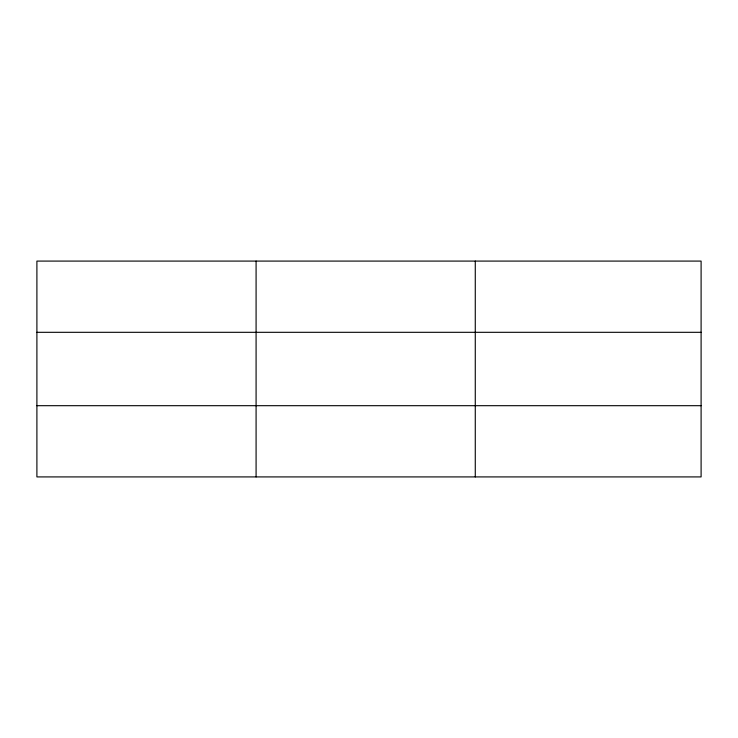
<?xml version="1.0" encoding="UTF-8"?>
<svg xmlns="http://www.w3.org/2000/svg" width="738" height="738" viewBox="0 0 738 738"><rect width="100%" height="100%" fill="white"/><g stroke="black" fill="none" stroke-linecap="round" stroke-linejoin="round"><path stroke-width="1.11" d="M256.086 476.914L256.086 261.086M475.272 476.914L475.272 261.086M701.1 332.312L701.1 261.086L36.9 261.086L36.9 476.914L701.1 476.914L701.1 332.312L36.9 332.312M36.9 405.688L701.1 405.688"/></g></svg>
